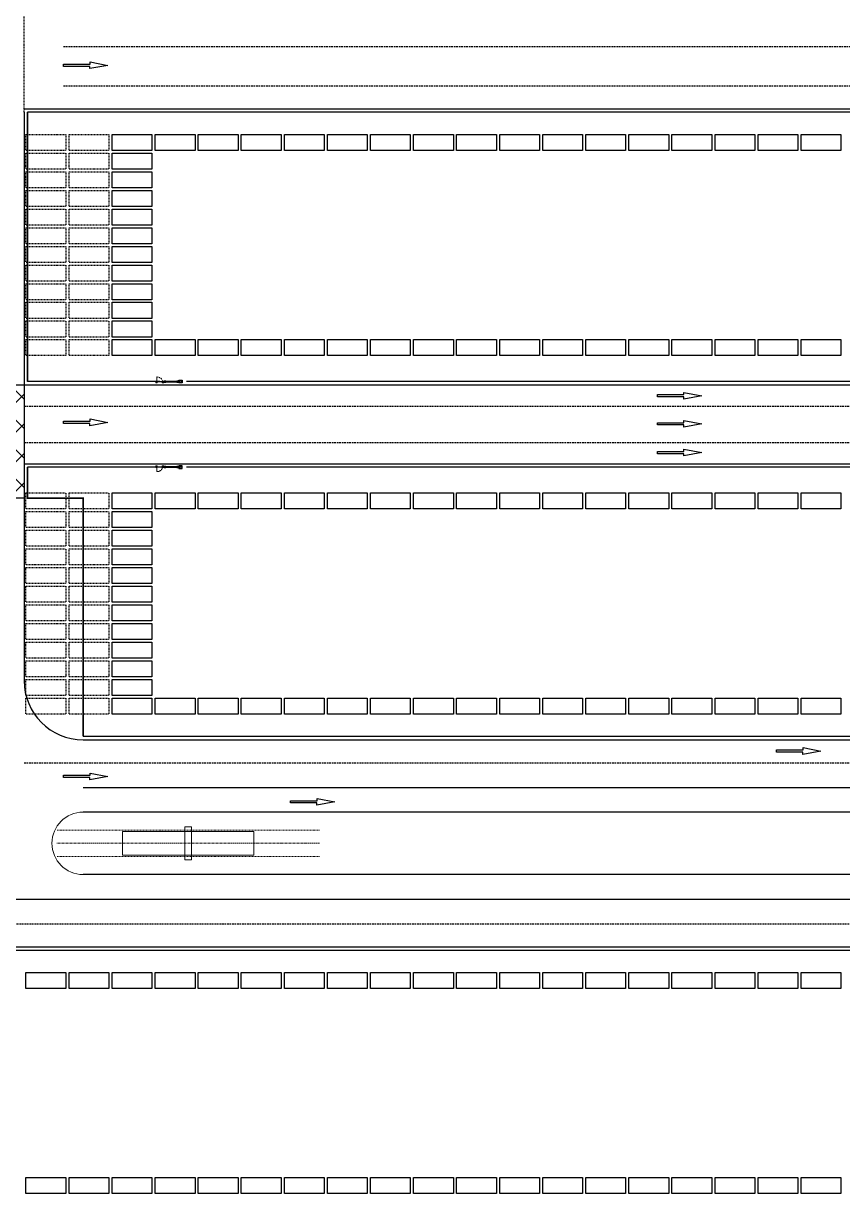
# Model space of a CAD drawing. Header units: millimetres. Extents: x -582 to 479, y -622 to 401.
# Drawn here: x -442.5 to -317.8, y -107.3 to 70.8 of the extents above; entities that cross this region are included whole.
import ezdxf

# ---------------------------------------------------------------- set-up
doc = ezdxf.new("R2010")
doc.units = ezdxf.units.MM
for name, pattern in [('CENTER', [50.8, 31.75, -6.35, 6.35, -6.35]), ('DASH', [0.35, 0.25, -0.1]), ('DASHED', [19.05, 12.7, -6.35]), ('HIDDEN2', [0.1875, 0.125, -0.0625])]:
    doc.linetypes.add(name, pattern=pattern)
for name, color, linetype in [('0000-佛渡施工图-查验区一期', 7, 'Continuous'), ('0001-佛渡-工艺-方案一-交汇区', 50, 'Continuous'), ('0001-佛渡-工艺-方案一-围网', 40, 'Continuous'), ('0001-佛渡-工艺-方案一-围网(内集卡一侧新增）', 40, 'Continuous'), ('0001-佛渡-平面-方案一道路中心线', 11, 'Continuous'), ('0001-佛渡-平面-方案一道路边界', 7, 'Continuous'), ('ECT', 1, 'Continuous'), ('ICT', 3, 'Continuous'), ('SLOT', 115, 'Continuous'), ('TX-箱区维修及人行门禁', 5, 'Continuous'), ('构造线', 131, 'Continuous')]:
    doc.layers.add(name, color=color, linetype=linetype)
doc.linetypes.add('FENCELINE2', pattern='A,0.25,-0.1,[132,ltypeshp.shx,S=0.1,R=0,X=-0.1,Y=0],-0.1,1', length=1.45)

# ---------------------------------------------------------------- blocks, each defined once
blk = doc.blocks.new('人行门禁-箱条中间北侧')
at = {"color": 8, "linetype": 'Continuous', "lineweight": 25}
for p, q in [((35.9, 1.5), (35.9, 2.8)), ((35.9, 2.8), (36.1, 2.8)), ((36.1, 1.5), (35.9, 1.5)), ((36.1, 0.7), (36.1, 3.3)), ((36.1, 3.3), (36.1, 3.3)), ((36.1, 3.3), (39.9, 3.3)), ((36.1, 0.5), (36.1, 0.7)), ((36.1, 0.5), (36.1, 0.5)), ((36.1, 0.5), (39.9, 0.5)), ((39.9, 0.7), (39.9, 3.3)), ((39.9, 3.3), (39.9, 3.3)), ((39.9, 2.8), (40.1, 2.8)), ((40.1, 1.5), (39.9, 1.5)), ((39.9, 0.5), (39.9, 0.7)), ((39.9, 0.5), (39.9, 0.5)), ((40.1, 2.8), (40.1, 1.5))]:
    blk.add_line(p, q, dxfattribs=at)
at = {"color": 8, "lineweight": 15}
for points in [[(2.5, 0), (0, 0), (0, 2.5), (2.5, 2.5)], [(2.5, 0), (0, 0), (0, 2.5), (2.5, 2.5)], [(9.7, 0), (12.2, 0), (12.2, 2.5), (9.7, 2.5)], [(9.7, 0), (12.2, 0), (12.2, 2.5), (9.7, 2.5)], [(12.8, 0.6), (15.3, 0.6), (15.3, 3.1), (12.8, 3.1)], [(12.8, 2.6), (34.5, 2.6), (34.5, 1.1), (12.8, 1.1)], [(14.8, 2.3), (14.8, 1.5), (13.2, 1.5), (13.2, 2.3)], [(32, 0.7), (34.5, 0.7), (34.5, 3.2), (32, 3.2)]]:
    blk.add_lwpolyline(points, close=True, dxfattribs=at)
at = {"color": 8, "linetype": 'HIDDEN2', "lineweight": 15, "ltscale": 20}
blk.add_lwpolyline([(1.6, 1.6), (1.7, 1.6), (1.7, 8.9), (1.6, 8.9)], close=True, dxfattribs=at)
at = {"color": 8}
blk.add_lwpolyline([(35.5, 3.9), (40.5, 3.9), (40.5, -0.1), (35.5, -0.1)], close=True, dxfattribs=at)
at = {"color": 8, "linetype": 'HIDDEN2', "lineweight": 15, "ltscale": 20}
blk.add_arc((2.2, 0.5), 8.44, 6.7046, 93.5614, dxfattribs=at)
at = {"layer": '构造线', "color": 8, "lineweight": 9}
for p, q in [((2, 2), (10.5, 2)), ((2, 2), (10.5, 2)), ((2, 1.4), (10.5, 1.4)), ((2, 1.4), (10.5, 1.4))]:
    blk.add_line(p, q, dxfattribs=at)
for points in [[(1.5, 2), (0.2, 2, 0.414214), (0.1, 1.9), (0.1, 0.6, 0.414214), (0.2, 0.5), (1.5, 0.5, 0.414214), (1.6, 0.6), (1.6, 1.9, 0.414214)], [(1.5, 2), (0.2, 2, 0.414214), (0.1, 1.9), (0.1, 0.6, 0.414214), (0.2, 0.5), (1.5, 0.5, 0.414214), (1.6, 0.6), (1.6, 1.9, 0.414214)], [(10.7, 2), (12, 2, -0.414214), (12.1, 1.9), (12.1, 0.6, -0.414214), (12, 0.5), (10.7, 0.5, -0.414214), (10.6, 0.6), (10.6, 1.9, -0.414214)], [(10.7, 2), (12, 2, -0.414214), (12.1, 1.9), (12.1, 0.6, -0.414214), (12, 0.5), (10.7, 0.5, -0.414214), (10.6, 0.6), (10.6, 1.9, -0.414214)]]:
    blk.add_lwpolyline(points, format="xyb", close=True, dxfattribs=at)
for points in [[(2.6, 2), (2, 2), (2, 1.4), (2.6, 1.4)], [(2.6, 2), (2, 2), (2, 1.4), (2.6, 1.4)], [(10.5, 2), (9.9, 2), (9.9, 1.4), (10.5, 1.4)], [(10.5, 2), (9.9, 2), (9.9, 1.4), (10.5, 1.4)]]:
    blk.add_lwpolyline(points, close=True, dxfattribs=at)
blk = doc.blocks.new('人行门禁-箱条中间南侧')
at = {"color": 8, "linetype": 'Continuous', "lineweight": 25}
for p, q in [((3.61, -0.15), (3.59, -0.15)), ((3.59, -0.15), (3.59, -0.28)), ((3.59, -0.28), (3.61, -0.28)), ((3.61, -0.05), (3.61, -0.05)), ((3.61, -0.05), (3.61, -0.07)), ((3.61, -0.05), (3.99, -0.05)), ((3.61, -0.07), (3.61, -0.33)), ((3.61, -0.33), (3.61, -0.33)), ((3.61, -0.33), (3.99, -0.33)), ((3.99, -0.05), (3.99, -0.05)), ((3.99, -0.05), (3.99, -0.07)), ((3.99, -0.07), (3.99, -0.33)), ((4.01, -0.15), (3.99, -0.15)), ((3.99, -0.28), (4.01, -0.28)), ((3.99, -0.33), (3.99, -0.33)), ((4.01, -0.28), (4.01, -0.15))]:
    blk.add_line(p, q, dxfattribs=at)
at = {"color": 8}
blk.add_lwpolyline([(3.55, -0.39), (4.05, -0.39), (4.05, 0.01), (3.55, 0.01)], close=True, dxfattribs=at)
at = {"color": 8, "lineweight": 15}
for points in [[(0.25, 0), (0, 0), (0, -0.25), (0.25, -0.25)], [(0.25, 0), (0, 0), (0, -0.25), (0.25, -0.25)], [(0.97, 0), (1.22, 0), (1.22, -0.25), (0.97, -0.25)], [(0.97, 0), (1.22, 0), (1.22, -0.25), (0.97, -0.25)], [(1.28, -0.06), (1.53, -0.06), (1.53, -0.31), (1.28, -0.31)], [(1.28, -0.26), (3.45, -0.26), (3.45, -0.11), (1.28, -0.11)], [(1.48, -0.23), (1.48, -0.15), (1.32, -0.15), (1.32, -0.23)], [(3.2, -0.07), (3.45, -0.07), (3.45, -0.32), (3.2, -0.32)]]:
    blk.add_lwpolyline(points, close=True, dxfattribs=at)
at = {"color": 8, "linetype": 'HIDDEN2', "lineweight": 15, "ltscale": 20}
blk.add_lwpolyline([(0.16, -0.16), (0.17, -0.16), (0.17, -0.89), (0.16, -0.89)], close=True, dxfattribs=at)
blk.add_arc((0.22, -0.05), 0.844, 266.4386, 353.2954, dxfattribs=at)
at = {"layer": '构造线', "color": 8, "lineweight": 9}
for p, q in [((0.2, -0.14), (1.05, -0.14)), ((0.2, -0.14), (1.05, -0.14)), ((0.2, -0.2), (1.05, -0.2)), ((0.2, -0.2), (1.05, -0.2))]:
    blk.add_line(p, q, dxfattribs=at)
for points in [[(0.15, -0.2), (0.02, -0.2, -0.414214), (0.01, -0.19), (0.01, -0.06, -0.414214), (0.02, -0.05), (0.15, -0.05, -0.414214), (0.16, -0.06), (0.16, -0.19, -0.414214)], [(0.15, -0.2), (0.02, -0.2, -0.414214), (0.01, -0.19), (0.01, -0.06, -0.414214), (0.02, -0.05), (0.15, -0.05, -0.414214), (0.16, -0.06), (0.16, -0.19, -0.414214)], [(1.07, -0.2), (1.2, -0.2, 0.414214), (1.21, -0.19), (1.21, -0.06, 0.414214), (1.2, -0.05), (1.07, -0.05, 0.414214), (1.06, -0.06), (1.06, -0.19, 0.414214)], [(1.07, -0.2), (1.2, -0.2, 0.414214), (1.21, -0.19), (1.21, -0.06, 0.414214), (1.2, -0.05), (1.07, -0.05, 0.414214), (1.06, -0.06), (1.06, -0.19, 0.414214)]]:
    blk.add_lwpolyline(points, format="xyb", close=True, dxfattribs=at)
for points in [[(0.26, -0.2), (0.2, -0.2), (0.2, -0.14), (0.26, -0.14)], [(0.26, -0.2), (0.2, -0.2), (0.2, -0.14), (0.26, -0.14)], [(1.05, -0.2), (0.99, -0.2), (0.99, -0.14), (1.05, -0.14)], [(1.05, -0.2), (0.99, -0.2), (0.99, -0.14), (1.05, -0.14)]]:
    blk.add_lwpolyline(points, close=True, dxfattribs=at)

msp = doc.modelspace()

# ---------------------------------------------------------------- hatches: boundary and pattern name
at = {"layer": '0001-佛渡-工艺-方案一-交汇区'}
h = msp.add_hatch(dxfattribs=at)
h.set_pattern_fill('ANSI37', color=50, angle=323.0204)
h.set_pattern_definition([(45, (-494.432, 330.5518), (-2.245064, 2.245064), []), (135, (-494.432, 330.5518), (-2.245064, -2.245064), [])])
h.paths.add_polyline_path([(-442.43, -1.45), (-450.43, -1.45), (-450.43, 15.8), (-442.43, 15.8)])

# ---------------------------------------------------------------- linework, layer by layer
at = {"layer": '0000-佛渡施工图-查验区一期', "lineweight": 5}
msp.add_arc((-433.43, -53.95), 4.75, 90, 270, dxfattribs=at)
at = {"layer": '0001-佛渡-工艺-方案一-交汇区'}
msp.add_lwpolyline([(-442.43, -1.45), (-450.43, -1.45), (-450.43, 15.8), (-442.43, 15.8)], close=True, dxfattribs=at)
at = {"layer": '0001-佛渡-工艺-方案一-围网', "linetype": 'FENCELINE2', "ltscale": 0.25}
for points in [[(-421.76, 16.3), (-441.93, 16.3)], [(-218.43, 17.25), (-218.43, 16.3), (-417.71, 16.3)]]:
    msp.add_lwpolyline(points, dxfattribs=at)
at = {"layer": '0001-佛渡-工艺-方案一-围网', "linetype": 'FENCELINE2', "ltscale": 0.25, "flags": 128}
for points in [[(-421.76, 3.3), (-441.93, 3.3)], [(-218.43, 2.35), (-218.43, 2.75), (-221.16, 3.3), (-417.71, 3.3)]]:
    msp.add_lwpolyline(points, dxfattribs=at)
at = {"layer": '0001-佛渡-工艺-方案一-围网(内集卡一侧新增）', "linetype": 'FENCELINE2', "ltscale": 0.25, "const_width": 0.25}
for points in [[(-441.93, 57.3), (-441.93, 16.3)], [(-433.43, -37.7), (-433.43, -1.45), (-441.93, -1.45), (-441.93, 3.3)]]:
    msp.add_lwpolyline(points, dxfattribs=at)
at = {"layer": '0001-佛渡-工艺-方案一-围网(内集卡一侧新增）', "linetype": 'FENCELINE2', "ltscale": 0.25}
for points in [[(-211.93, 57.3), (-441.93, 57.3)], [(-211.97, -37.7), (-433.43, -37.7)], [(-559.93, -70.2), (-211.93, -70.2)]]:
    msp.add_lwpolyline(points, dxfattribs=at)
at = {"layer": '0001-佛渡-平面-方案一道路中心线', "color": 11, "linetype": 'DASHED', "ltscale": 0.02}
for p, q in [((-436.43, 67.3), (-211.43, 67.3)), ((-436.43, 61.3), (-211.43, 61.3)), ((-442.43, 12.55), (-207.43, 12.55)), ((-442.43, 7.05), (-207.43, 7.05)), ((-442.43, -41.7), (-211.43, -41.7)), ((-549.83, -66.2), (-211.43, -66.2))]:
    msp.add_line(p, q, dxfattribs=at)
at = {"layer": '0001-佛渡-平面-方案一道路边界', "color": 7, "linetype": 'DASHED', "ltscale": 0.01}
msp.add_line((-442.43, 57.3), (-442.43, 80.3), dxfattribs=at)
at = {"layer": '0001-佛渡-平面-方案一道路边界', "color": 7}
for p, q in [((-442.43, 57.8), (-211.43, 57.8)), ((-433.43, -38.2), (-211.43, -38.2)), ((-433.43, -45.45), (-211.43, -45.45)), ((-551.43, -62.45), (-211.43, -62.45)), ((-549.83, -69.7), (-211.43, -69.7))]:
    msp.add_line(p, q, dxfattribs=at)
at = {"layer": '0001-佛渡-平面-方案一道路边界'}
for p, q in [((-442.43, 57.3), (-442.43, -29.2)), ((-442.43, 15.8), (-211.43, 15.8)), ((-442.43, 3.8), (-221.16, 3.8)), ((-211.43, -49.2), (-433.43, -49.2)), ((-211.43, -58.7), (-433.43, -58.7))]:
    msp.add_line(p, q, dxfattribs=at)
at = {"layer": '0001-佛渡-平面-方案一道路边界', "color": 4, "linetype": 'DASH', "lineweight": 5, "ltscale": 0.5}
for p, q in [((-397.43, -51.95), (-437.43, -51.95)), ((-397.43, -55.95), (-437.43, -55.95))]:
    msp.add_line(p, q, dxfattribs=at)
at = {"layer": '0001-佛渡-平面-方案一道路边界', "color": 4, "linetype": 'CENTER', "lineweight": 5, "ltscale": 0.01}
msp.add_line((-397.43, -53.95), (-437.43, -53.95), dxfattribs=at)
at = {"layer": '0001-佛渡-平面-方案一道路边界', "color": 4, "lineweight": 5}
for points in [[(-417.93, -51.45), (-417.93, -56.45), (-416.93, -56.45), (-416.93, -51.45), (-417.93, -51.45)], [(-427.43, -52.15), (-407.43, -52.15), (-407.43, -55.75), (-427.43, -55.75), (-427.43, -52.15)]]:
    msp.add_lwpolyline(points, dxfattribs=at)
at = {"layer": '0001-佛渡-平面-方案一道路边界'}
msp.add_arc((-433.43, -29.2), 9, 180, 270, dxfattribs=at)
at = {"layer": 'ECT', "color": 1}
for points in [[(-345.99, 14.33), (-341.94, 14.33), (-341.94, 14.66), (-339.22, 14.15), (-341.95, 13.64), (-341.95, 13.98), (-345.99, 13.98), (-345.99, 14.33)], [(-436.42, 10.27), (-432.38, 10.27), (-432.38, 10.61), (-429.66, 10.09), (-432.39, 9.58), (-432.39, 9.93), (-436.42, 9.93), (-436.42, 10.27)], [(-345.99, 10.05), (-341.94, 10.05), (-341.94, 10.38), (-339.22, 9.87), (-341.95, 9.36), (-341.95, 9.7), (-345.99, 9.7), (-345.99, 10.05)], [(-345.99, 5.68), (-341.94, 5.68), (-341.94, 6.01), (-339.22, 5.5), (-341.95, 4.99), (-341.95, 5.33), (-345.99, 5.33), (-345.99, 5.68)]]:
    msp.add_lwpolyline(points, dxfattribs=at)
at = {"layer": 'ICT', "color": 3}
for points in [[(-436.42, 64.6), (-432.38, 64.6), (-432.38, 64.94), (-429.66, 64.42), (-432.39, 63.92), (-432.39, 64.26), (-436.42, 64.26), (-436.42, 64.6)], [(-327.86, -39.74), (-323.81, -39.74), (-323.81, -39.4), (-321.09, -39.92), (-323.82, -40.43), (-323.82, -40.08), (-327.86, -40.08), (-327.86, -39.74)], [(-436.42, -43.61), (-432.38, -43.61), (-432.38, -43.27), (-429.66, -43.79), (-432.39, -44.3), (-432.39, -43.95), (-436.42, -43.95), (-436.42, -43.61)], [(-401.86, -47.48), (-397.82, -47.48), (-397.82, -47.14), (-395.1, -47.66), (-397.83, -48.17), (-397.83, -47.82), (-401.86, -47.82), (-401.86, -47.48)]]:
    msp.add_lwpolyline(points, dxfattribs=at)
at = {"layer": 'SLOT', "color": 8, "linetype": 'DASH', "ltscale": 0.5, "flags": 128}
for points in [[(-442.14, 53.9), (-436.08, 53.9), (-436.08, 51.46), (-442.14, 51.46)], [(-435.58, 53.9), (-429.52, 53.9), (-429.52, 51.46), (-435.58, 51.46)], [(-442.14, 51.06), (-436.08, 51.06), (-436.08, 48.63), (-442.14, 48.63)], [(-435.58, 51.06), (-429.52, 51.06), (-429.52, 48.63), (-435.58, 48.63)], [(-442.14, 48.23), (-436.08, 48.23), (-436.08, 45.79), (-442.14, 45.79)], [(-435.58, 48.23), (-429.52, 48.23), (-429.52, 45.79), (-435.58, 45.79)], [(-442.14, 45.39), (-436.08, 45.39), (-436.08, 42.95), (-442.14, 42.95)], [(-435.58, 45.39), (-429.52, 45.39), (-429.52, 42.95), (-435.58, 42.95)], [(-442.14, 42.55), (-436.08, 42.55), (-436.08, 40.11), (-442.14, 40.11)], [(-435.58, 42.55), (-429.52, 42.55), (-429.52, 40.11), (-435.58, 40.11)], [(-442.14, 39.71), (-436.08, 39.71), (-436.08, 37.27), (-442.14, 37.27)], [(-435.58, 39.71), (-429.52, 39.71), (-429.52, 37.27), (-435.58, 37.27)], [(-442.14, 36.87), (-436.08, 36.87), (-436.08, 34.44), (-442.14, 34.44)], [(-435.58, 36.87), (-429.52, 36.87), (-429.52, 34.44), (-435.58, 34.44)], [(-442.14, 34.04), (-436.08, 34.04), (-436.08, 31.6), (-442.14, 31.6)], [(-435.58, 34.04), (-429.52, 34.04), (-429.52, 31.6), (-435.58, 31.6)], [(-442.14, 31.2), (-436.08, 31.2), (-436.08, 28.76), (-442.14, 28.76)], [(-435.58, 31.2), (-429.52, 31.2), (-429.52, 28.76), (-435.58, 28.76)], [(-442.14, 28.36), (-436.08, 28.36), (-436.08, 25.92), (-442.14, 25.92)], [(-435.58, 28.36), (-429.52, 28.36), (-429.52, 25.92), (-435.58, 25.92)], [(-442.14, 25.52), (-436.08, 25.52), (-436.08, 23.08), (-442.14, 23.08)], [(-435.58, 25.52), (-429.52, 25.52), (-429.52, 23.08), (-435.58, 23.08)], [(-442.14, 22.68), (-436.08, 22.68), (-436.08, 20.25), (-442.14, 20.25)], [(-435.58, 22.68), (-429.52, 22.68), (-429.52, 20.25), (-435.58, 20.25)], [(-442.14, -0.64), (-436.08, -0.64), (-436.08, -3.08), (-442.14, -3.08)], [(-435.58, -0.64), (-429.52, -0.64), (-429.52, -3.08), (-435.58, -3.08)], [(-442.14, -3.48), (-436.08, -3.48), (-436.08, -5.92), (-442.14, -5.92)], [(-435.58, -3.48), (-429.52, -3.48), (-429.52, -5.92), (-435.58, -5.92)], [(-442.14, -6.32), (-436.08, -6.32), (-436.08, -8.76), (-442.14, -8.76)], [(-435.58, -6.32), (-429.52, -6.32), (-429.52, -8.76), (-435.58, -8.76)], [(-442.14, -9.16), (-436.08, -9.16), (-436.08, -11.59), (-442.14, -11.59)], [(-435.58, -9.16), (-429.52, -9.16), (-429.52, -11.59), (-435.58, -11.59)], [(-442.14, -11.99), (-436.08, -11.99), (-436.08, -14.43), (-442.14, -14.43)], [(-435.58, -11.99), (-429.52, -11.99), (-429.52, -14.43), (-435.58, -14.43)], [(-442.14, -14.83), (-436.08, -14.83), (-436.08, -17.27), (-442.14, -17.27)], [(-435.58, -14.83), (-429.52, -14.83), (-429.52, -17.27), (-435.58, -17.27)], [(-442.14, -17.67), (-436.08, -17.67), (-436.08, -20.11), (-442.14, -20.11)], [(-435.58, -17.67), (-429.52, -17.67), (-429.52, -20.11), (-435.58, -20.11)], [(-442.14, -20.51), (-436.08, -20.51), (-436.08, -22.95), (-442.14, -22.95)], [(-435.58, -20.51), (-429.52, -20.51), (-429.52, -22.95), (-435.58, -22.95)], [(-442.14, -23.35), (-436.08, -23.35), (-436.08, -25.78), (-442.14, -25.78)], [(-435.58, -23.35), (-429.52, -23.35), (-429.52, -25.78), (-435.58, -25.78)], [(-442.14, -26.18), (-436.08, -26.18), (-436.08, -28.62), (-442.14, -28.62)], [(-435.58, -26.18), (-429.52, -26.18), (-429.52, -28.62), (-435.58, -28.62)], [(-442.14, -29.02), (-436.08, -29.02), (-436.08, -31.46), (-442.14, -31.46)], [(-435.58, -29.02), (-429.52, -29.02), (-429.52, -31.46), (-435.58, -31.46)], [(-442.14, -31.86), (-436.08, -31.86), (-436.08, -34.3), (-442.14, -34.3)], [(-435.58, -31.86), (-429.52, -31.86), (-429.52, -34.3), (-435.58, -34.3)]]:
    msp.add_lwpolyline(points, close=True, dxfattribs=at)
at = {"layer": 'SLOT', "color": 115, "flags": 128}
for points in [[(-429.02, 53.9), (-422.96, 53.9), (-422.96, 51.46), (-429.02, 51.46)], [(-422.46, 53.9), (-416.4, 53.9), (-416.4, 51.46), (-422.46, 51.46)], [(-415.9, 53.9), (-409.85, 53.9), (-409.85, 51.46), (-415.9, 51.46)], [(-409.35, 53.9), (-403.29, 53.9), (-403.29, 51.46), (-409.35, 51.46)], [(-402.79, 53.9), (-396.73, 53.9), (-396.73, 51.46), (-402.79, 51.46)], [(-396.23, 53.9), (-390.17, 53.9), (-390.17, 51.46), (-396.23, 51.46)], [(-389.67, 53.9), (-383.61, 53.9), (-383.61, 51.46), (-389.67, 51.46)], [(-383.11, 53.9), (-377.06, 53.9), (-377.06, 51.46), (-383.11, 51.46)], [(-376.56, 53.9), (-370.5, 53.9), (-370.5, 51.46), (-376.56, 51.46)], [(-370, 53.9), (-363.94, 53.9), (-363.94, 51.46), (-370, 51.46)], [(-363.44, 53.9), (-357.38, 53.9), (-357.38, 51.46), (-363.44, 51.46)], [(-356.88, 53.9), (-350.82, 53.9), (-350.82, 51.46), (-356.88, 51.46)], [(-350.32, 53.9), (-344.27, 53.9), (-344.27, 51.46), (-350.32, 51.46)], [(-343.77, 53.9), (-337.71, 53.9), (-337.71, 51.46), (-343.77, 51.46)], [(-337.21, 53.9), (-331.15, 53.9), (-331.15, 51.46), (-337.21, 51.46)], [(-330.65, 53.9), (-324.59, 53.9), (-324.59, 51.46), (-330.65, 51.46)], [(-324.09, 53.9), (-318.03, 53.9), (-318.03, 51.46), (-324.09, 51.46)], [(-429.02, 51.06), (-422.96, 51.06), (-422.96, 48.63), (-429.02, 48.63)], [(-429.02, 48.23), (-422.96, 48.23), (-422.96, 45.79), (-429.02, 45.79)], [(-429.02, 45.39), (-422.96, 45.39), (-422.96, 42.95), (-429.02, 42.95)], [(-429.02, 42.55), (-422.96, 42.55), (-422.96, 40.11), (-429.02, 40.11)], [(-429.02, 39.71), (-422.96, 39.71), (-422.96, 37.27), (-429.02, 37.27)], [(-429.02, 36.87), (-422.96, 36.87), (-422.96, 34.44), (-429.02, 34.44)], [(-429.02, 34.04), (-422.96, 34.04), (-422.96, 31.6), (-429.02, 31.6)], [(-429.02, 31.2), (-422.96, 31.2), (-422.96, 28.76), (-429.02, 28.76)], [(-429.02, 28.36), (-422.96, 28.36), (-422.96, 25.92), (-429.02, 25.92)], [(-429.02, 25.52), (-422.96, 25.52), (-422.96, 23.08), (-429.02, 23.08)], [(-429.02, 22.68), (-422.96, 22.68), (-422.96, 20.25), (-429.02, 20.25)], [(-422.46, 22.68), (-416.4, 22.68), (-416.4, 20.25), (-422.46, 20.25)], [(-415.9, 22.68), (-409.85, 22.68), (-409.85, 20.25), (-415.9, 20.25)], [(-409.35, 22.68), (-403.29, 22.68), (-403.29, 20.25), (-409.35, 20.25)], [(-402.79, 22.68), (-396.73, 22.68), (-396.73, 20.25), (-402.79, 20.25)], [(-396.23, 22.68), (-390.17, 22.68), (-390.17, 20.25), (-396.23, 20.25)], [(-389.67, 22.68), (-383.61, 22.68), (-383.61, 20.25), (-389.67, 20.25)], [(-383.11, 22.68), (-377.06, 22.68), (-377.06, 20.25), (-383.11, 20.25)], [(-376.56, 22.68), (-370.5, 22.68), (-370.5, 20.25), (-376.56, 20.25)], [(-370, 22.68), (-363.94, 22.68), (-363.94, 20.25), (-370, 20.25)], [(-363.44, 22.68), (-357.38, 22.68), (-357.38, 20.25), (-363.44, 20.25)], [(-356.88, 22.68), (-350.82, 22.68), (-350.82, 20.25), (-356.88, 20.25)], [(-350.32, 22.68), (-344.27, 22.68), (-344.27, 20.25), (-350.32, 20.25)], [(-343.77, 22.68), (-337.71, 22.68), (-337.71, 20.25), (-343.77, 20.25)], [(-337.21, 22.68), (-331.15, 22.68), (-331.15, 20.25), (-337.21, 20.25)], [(-330.65, 22.68), (-324.59, 22.68), (-324.59, 20.25), (-330.65, 20.25)], [(-324.09, 22.68), (-318.03, 22.68), (-318.03, 20.25), (-324.09, 20.25)], [(-429.02, -0.64), (-422.96, -0.64), (-422.96, -3.08), (-429.02, -3.08)], [(-422.46, -0.64), (-416.4, -0.64), (-416.4, -3.08), (-422.46, -3.08)], [(-415.9, -0.64), (-409.85, -0.64), (-409.85, -3.08), (-415.9, -3.08)], [(-409.35, -0.64), (-403.29, -0.64), (-403.29, -3.08), (-409.35, -3.08)], [(-402.79, -0.64), (-396.73, -0.64), (-396.73, -3.08), (-402.79, -3.08)], [(-396.23, -0.64), (-390.17, -0.64), (-390.17, -3.08), (-396.23, -3.08)], [(-389.67, -0.64), (-383.61, -0.64), (-383.61, -3.08), (-389.67, -3.08)], [(-383.11, -0.64), (-377.06, -0.64), (-377.06, -3.08), (-383.11, -3.08)], [(-376.56, -0.64), (-370.5, -0.64), (-370.5, -3.08), (-376.56, -3.08)], [(-370, -0.64), (-363.94, -0.64), (-363.94, -3.08), (-370, -3.08)], [(-363.44, -0.64), (-357.38, -0.64), (-357.38, -3.08), (-363.44, -3.08)], [(-356.88, -0.64), (-350.82, -0.64), (-350.82, -3.08), (-356.88, -3.08)], [(-350.32, -0.64), (-344.27, -0.64), (-344.27, -3.08), (-350.32, -3.08)], [(-343.77, -0.64), (-337.71, -0.64), (-337.71, -3.08), (-343.77, -3.08)], [(-337.21, -0.64), (-331.15, -0.64), (-331.15, -3.08), (-337.21, -3.08)], [(-330.65, -0.64), (-324.59, -0.64), (-324.59, -3.08), (-330.65, -3.08)], [(-324.09, -0.64), (-318.03, -0.64), (-318.03, -3.08), (-324.09, -3.08)], [(-429.02, -3.48), (-422.96, -3.48), (-422.96, -5.92), (-429.02, -5.92)], [(-429.02, -6.32), (-422.96, -6.32), (-422.96, -8.76), (-429.02, -8.76)], [(-429.02, -9.16), (-422.96, -9.16), (-422.96, -11.59), (-429.02, -11.59)], [(-429.02, -11.99), (-422.96, -11.99), (-422.96, -14.43), (-429.02, -14.43)], [(-429.02, -14.83), (-422.96, -14.83), (-422.96, -17.27), (-429.02, -17.27)], [(-429.02, -17.67), (-422.96, -17.67), (-422.96, -20.11), (-429.02, -20.11)], [(-429.02, -20.51), (-422.96, -20.51), (-422.96, -22.95), (-429.02, -22.95)], [(-429.02, -23.35), (-422.96, -23.35), (-422.96, -25.78), (-429.02, -25.78)], [(-429.02, -26.18), (-422.96, -26.18), (-422.96, -28.62), (-429.02, -28.62)], [(-429.02, -29.02), (-422.96, -29.02), (-422.96, -31.46), (-429.02, -31.46)], [(-429.02, -31.86), (-422.96, -31.86), (-422.96, -34.3), (-429.02, -34.3)], [(-422.46, -31.86), (-416.4, -31.86), (-416.4, -34.3), (-422.46, -34.3)], [(-415.9, -31.86), (-409.85, -31.86), (-409.85, -34.3), (-415.9, -34.3)], [(-409.35, -31.86), (-403.29, -31.86), (-403.29, -34.3), (-409.35, -34.3)], [(-402.79, -31.86), (-396.73, -31.86), (-396.73, -34.3), (-402.79, -34.3)], [(-396.23, -31.86), (-390.17, -31.86), (-390.17, -34.3), (-396.23, -34.3)], [(-389.67, -31.86), (-383.61, -31.86), (-383.61, -34.3), (-389.67, -34.3)], [(-383.11, -31.86), (-377.06, -31.86), (-377.06, -34.3), (-383.11, -34.3)], [(-376.56, -31.86), (-370.5, -31.86), (-370.5, -34.3), (-376.56, -34.3)], [(-370, -31.86), (-363.94, -31.86), (-363.94, -34.3), (-370, -34.3)], [(-363.44, -31.86), (-357.38, -31.86), (-357.38, -34.3), (-363.44, -34.3)], [(-356.88, -31.86), (-350.82, -31.86), (-350.82, -34.3), (-356.88, -34.3)], [(-350.32, -31.86), (-344.27, -31.86), (-344.27, -34.3), (-350.32, -34.3)], [(-343.77, -31.86), (-337.71, -31.86), (-337.71, -34.3), (-343.77, -34.3)], [(-337.21, -31.86), (-331.15, -31.86), (-331.15, -34.3), (-337.21, -34.3)], [(-330.65, -31.86), (-324.59, -31.86), (-324.59, -34.3), (-330.65, -34.3)], [(-324.09, -31.86), (-318.03, -31.86), (-318.03, -34.3), (-324.09, -34.3)], [(-442.14, -73.6), (-436.08, -73.6), (-436.08, -76.04), (-442.14, -76.04)], [(-435.58, -73.6), (-429.52, -73.6), (-429.52, -76.04), (-435.58, -76.04)], [(-429.02, -73.6), (-422.96, -73.6), (-422.96, -76.04), (-429.02, -76.04)], [(-422.46, -73.6), (-416.4, -73.6), (-416.4, -76.04), (-422.46, -76.04)], [(-415.9, -73.6), (-409.85, -73.6), (-409.85, -76.04), (-415.9, -76.04)], [(-409.35, -73.6), (-403.29, -73.6), (-403.29, -76.04), (-409.35, -76.04)], [(-402.79, -73.6), (-396.73, -73.6), (-396.73, -76.04), (-402.79, -76.04)], [(-396.23, -73.6), (-390.17, -73.6), (-390.17, -76.04), (-396.23, -76.04)], [(-389.67, -73.6), (-383.61, -73.6), (-383.61, -76.04), (-389.67, -76.04)], [(-383.11, -73.6), (-377.06, -73.6), (-377.06, -76.04), (-383.11, -76.04)], [(-376.56, -73.6), (-370.5, -73.6), (-370.5, -76.04), (-376.56, -76.04)], [(-370, -73.6), (-363.94, -73.6), (-363.94, -76.04), (-370, -76.04)], [(-363.44, -73.6), (-357.38, -73.6), (-357.38, -76.04), (-363.44, -76.04)], [(-356.88, -73.6), (-350.82, -73.6), (-350.82, -76.04), (-356.88, -76.04)], [(-350.32, -73.6), (-344.27, -73.6), (-344.27, -76.04), (-350.32, -76.04)], [(-343.77, -73.6), (-337.71, -73.6), (-337.71, -76.04), (-343.77, -76.04)], [(-337.21, -73.6), (-331.15, -73.6), (-331.15, -76.04), (-337.21, -76.04)], [(-330.65, -73.6), (-324.59, -73.6), (-324.59, -76.04), (-330.65, -76.04)], [(-324.09, -73.6), (-318.03, -73.6), (-318.03, -76.04), (-324.09, -76.04)], [(-442.14, -104.82), (-436.08, -104.82), (-436.08, -107.25), (-442.14, -107.25)], [(-435.58, -104.82), (-429.52, -104.82), (-429.52, -107.25), (-435.58, -107.25)], [(-429.02, -104.82), (-422.96, -104.82), (-422.96, -107.25), (-429.02, -107.25)], [(-422.46, -104.82), (-416.4, -104.82), (-416.4, -107.25), (-422.46, -107.25)], [(-415.9, -104.82), (-409.85, -104.82), (-409.85, -107.25), (-415.9, -107.25)], [(-409.35, -104.82), (-403.29, -104.82), (-403.29, -107.25), (-409.35, -107.25)], [(-402.79, -104.82), (-396.73, -104.82), (-396.73, -107.25), (-402.79, -107.25)], [(-396.23, -104.82), (-390.17, -104.82), (-390.17, -107.25), (-396.23, -107.25)], [(-389.67, -104.82), (-383.61, -104.82), (-383.61, -107.25), (-389.67, -107.25)], [(-383.11, -104.82), (-377.06, -104.82), (-377.06, -107.25), (-383.11, -107.25)], [(-376.56, -104.82), (-370.5, -104.82), (-370.5, -107.25), (-376.56, -107.25)], [(-370, -104.82), (-363.94, -104.82), (-363.94, -107.25), (-370, -107.25)], [(-363.44, -104.82), (-357.38, -104.82), (-357.38, -107.25), (-363.44, -107.25)], [(-356.88, -104.82), (-350.82, -104.82), (-350.82, -107.25), (-356.88, -107.25)], [(-350.32, -104.82), (-344.27, -104.82), (-344.27, -107.25), (-350.32, -107.25)], [(-343.77, -104.82), (-337.71, -104.82), (-337.71, -107.25), (-343.77, -107.25)], [(-337.21, -104.82), (-331.15, -104.82), (-331.15, -107.25), (-337.21, -107.25)], [(-330.65, -104.82), (-324.59, -104.82), (-324.59, -107.25), (-330.65, -107.25)], [(-324.09, -104.82), (-318.03, -104.82), (-318.03, -107.25), (-324.09, -107.25)]]:
    msp.add_lwpolyline(points, close=True, dxfattribs=at)

# ---------------------------------------------------------------- block references
at = {"layer": 'TX-箱区维修及人行门禁', "color": 2, "xscale": 0.1, "yscale": 0.1, "zscale": 0.1, "rotation": 359.9999987970886}
msp.add_blockref('人行门禁-箱条中间北侧', (-422.39, 16.11), dxfattribs=at)
at = {"layer": 'TX-箱区维修及人行门禁', "color": 2, "rotation": 359.9999987970886}
msp.add_blockref('人行门禁-箱条中间南侧', (-422.39, 3.49), dxfattribs=at)

doc.saveas('drawing.dxf')
